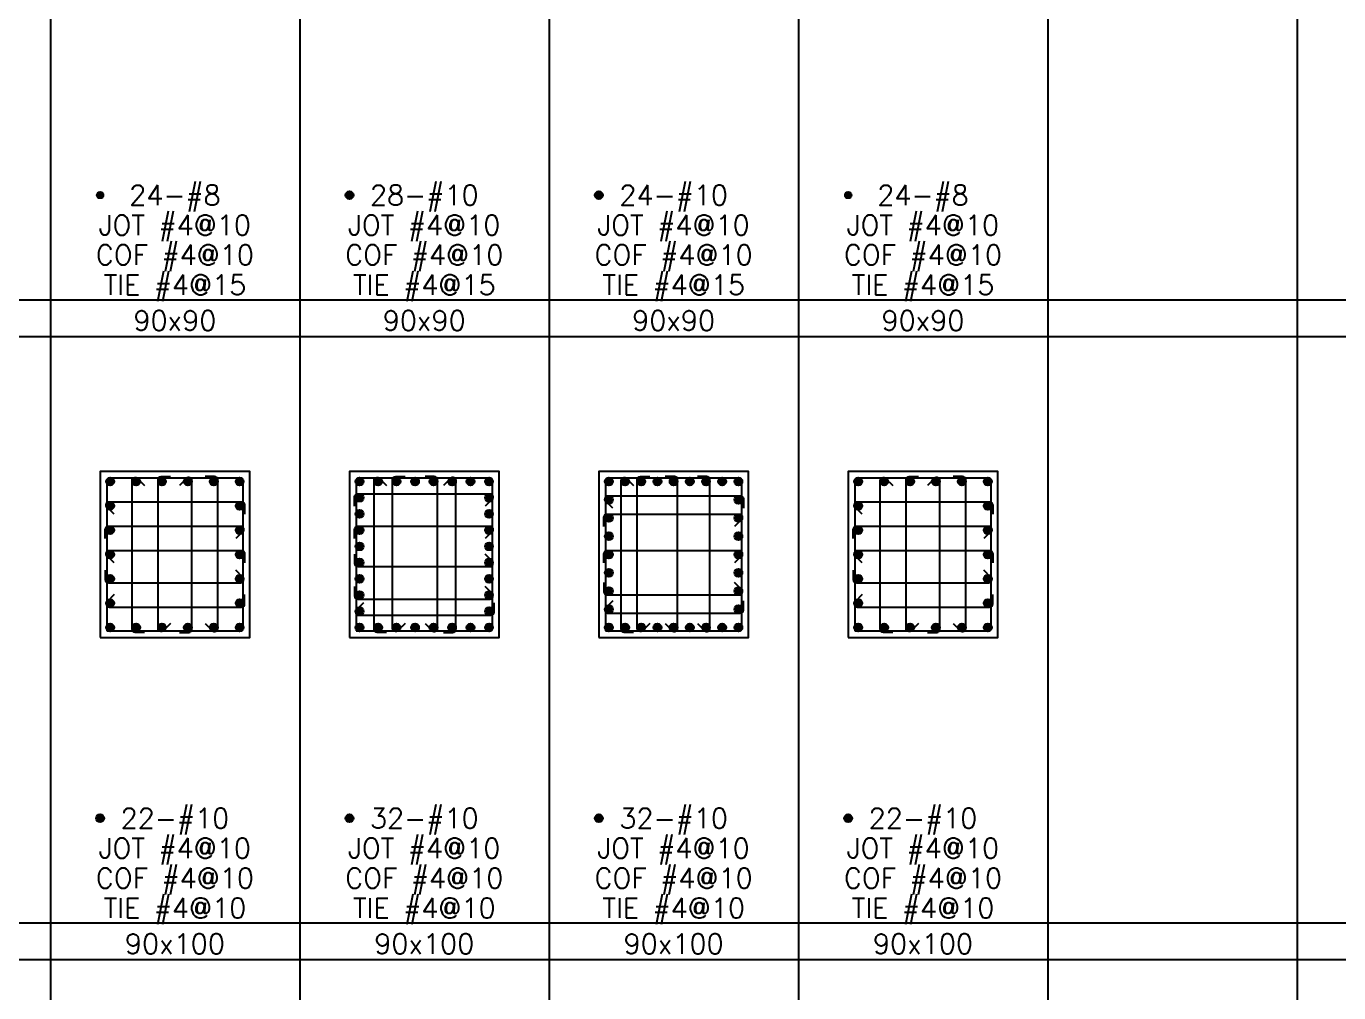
# Model space of a CAD drawing. Header units: millimetres. Extents: x 0 to 31920, y -6088 to 2522.
# Drawn here: x 1620 to 2410, y 833 to 1415 of the extents above; entities that cross this region are included whole.
import ezdxf
from ezdxf.enums import TextEntityAlignment as Align

# ---------------------------------------------------------------- set-up
doc = ezdxf.new("R2010")
doc.units = ezdxf.units.MM
doc.header["$MEASUREMENT"] = 0
for name, color, linetype in [('S-RC', 130, 'Continuous'), ('S-REINF', 6, 'Continuous'), ('S-REINFD', 201, 'Continuous'), ('S-STUD', 1, 'Continuous'), ('S-TEXT', 2, 'Continuous')]:
    doc.layers.add(name, color=color, linetype=linetype)
doc.styles.add('CS4', font='romans.shx', dxfattribs={"width": 0.8, "bigfont": 'lsp.shx'})

msp = doc.modelspace()

# ---------------------------------------------------------------- hatches: boundary and pattern name
at = {"layer": 'S-REINFD'}
h = msp.add_hatch(color=256, dxfattribs=at)
edge = h.paths.add_edge_path()
edge.add_arc((1664.89, 1313), 1.91, 0, 360)
h = msp.add_hatch(color=256, dxfattribs=at)
edge = h.paths.add_edge_path()
edge.add_arc((1814.89, 1313), 2.38, 0, 360)
h = msp.add_hatch(color=256, dxfattribs=at)
edge = h.paths.add_edge_path()
edge.add_arc((1964.89, 1313), 2.38, 0, 360)
h = msp.add_hatch(color=256, dxfattribs=at)
edge = h.paths.add_edge_path()
edge.add_arc((2114.89, 1313), 1.91, 0, 360)
h = msp.add_hatch(color=256, dxfattribs=at)
edge = h.paths.add_edge_path()
edge.add_arc((1670.96, 1140.69), 2.38, 0, 360)
h = msp.add_hatch(color=256, dxfattribs=at)
edge = h.paths.add_edge_path()
edge.add_arc((1686.53, 1140.69), 2.38, 0, 360)
h = msp.add_hatch(color=256, dxfattribs=at)
edge = h.paths.add_edge_path()
edge.add_arc((1702.1, 1140.69), 2.38, 0, 360)
h = msp.add_hatch(color=256, dxfattribs=at)
edge = h.paths.add_edge_path()
edge.add_arc((1717.68, 1140.69), 2.38, 0, 360)
h = msp.add_hatch(color=256, dxfattribs=at)
edge = h.paths.add_edge_path()
edge.add_arc((1733.25, 1140.69), 2.38, 0, 360)
h = msp.add_hatch(color=256, dxfattribs=at)
edge = h.paths.add_edge_path()
edge.add_arc((1748.83, 1140.69), 2.38, 0, 360)
h = msp.add_hatch(color=256, dxfattribs=at)
edge = h.paths.add_edge_path()
edge.add_arc((1820.96, 1140.69), 2.38, 0, 360)
h = msp.add_hatch(color=256, dxfattribs=at)
edge = h.paths.add_edge_path()
edge.add_arc((1832.08, 1140.69), 2.38, 0, 360)
h = msp.add_hatch(color=256, dxfattribs=at)
edge = h.paths.add_edge_path()
edge.add_arc((1843.2, 1140.69), 2.38, 0, 360)
h = msp.add_hatch(color=256, dxfattribs=at)
edge = h.paths.add_edge_path()
edge.add_arc((1854.33, 1140.69), 2.38, 0, 360)
h = msp.add_hatch(color=256, dxfattribs=at)
edge = h.paths.add_edge_path()
edge.add_arc((1865.45, 1140.69), 2.38, 0, 360)
h = msp.add_hatch(color=256, dxfattribs=at)
edge = h.paths.add_edge_path()
edge.add_arc((1876.58, 1140.69), 2.38, 0, 360)
h = msp.add_hatch(color=256, dxfattribs=at)
edge = h.paths.add_edge_path()
edge.add_arc((1887.7, 1140.69), 2.38, 0, 360)
h = msp.add_hatch(color=256, dxfattribs=at)
edge = h.paths.add_edge_path()
edge.add_arc((1898.83, 1140.69), 2.38, 0, 360)
h = msp.add_hatch(color=256, dxfattribs=at)
edge = h.paths.add_edge_path()
edge.add_arc((1970.96, 1140.69), 2.38, 0, 360)
h = msp.add_hatch(color=256, dxfattribs=at)
edge = h.paths.add_edge_path()
edge.add_arc((1980.69, 1140.69), 2.38, 0, 360)
h = msp.add_hatch(color=256, dxfattribs=at)
edge = h.paths.add_edge_path()
edge.add_arc((1990.42, 1140.69), 2.38, 0, 360)
h = msp.add_hatch(color=256, dxfattribs=at)
edge = h.paths.add_edge_path()
edge.add_arc((2000.16, 1140.69), 2.38, 0, 360)
h = msp.add_hatch(color=256, dxfattribs=at)
edge = h.paths.add_edge_path()
edge.add_arc((2009.89, 1140.69), 2.38, 0, 360)
h = msp.add_hatch(color=256, dxfattribs=at)
edge = h.paths.add_edge_path()
edge.add_arc((2019.63, 1140.69), 2.38, 0, 360)
h = msp.add_hatch(color=256, dxfattribs=at)
edge = h.paths.add_edge_path()
edge.add_arc((2029.36, 1140.69), 2.38, 0, 360)
h = msp.add_hatch(color=256, dxfattribs=at)
edge = h.paths.add_edge_path()
edge.add_arc((2039.09, 1140.69), 2.38, 0, 360)
h = msp.add_hatch(color=256, dxfattribs=at)
edge = h.paths.add_edge_path()
edge.add_arc((2048.83, 1140.69), 2.38, 0, 360)
h = msp.add_hatch(color=256, dxfattribs=at)
edge = h.paths.add_edge_path()
edge.add_arc((2120.96, 1140.69), 2.38, 0, 360)
h = msp.add_hatch(color=256, dxfattribs=at)
edge = h.paths.add_edge_path()
edge.add_arc((2136.53, 1140.69), 2.38, 0, 360)
h = msp.add_hatch(color=256, dxfattribs=at)
edge = h.paths.add_edge_path()
edge.add_arc((2152.1, 1140.69), 2.38, 0, 360)
h = msp.add_hatch(color=256, dxfattribs=at)
edge = h.paths.add_edge_path()
edge.add_arc((2167.68, 1140.69), 2.38, 0, 360)
h = msp.add_hatch(color=256, dxfattribs=at)
edge = h.paths.add_edge_path()
edge.add_arc((2183.25, 1140.69), 2.38, 0, 360)
h = msp.add_hatch(color=256, dxfattribs=at)
edge = h.paths.add_edge_path()
edge.add_arc((2198.83, 1140.69), 2.38, 0, 360)
h = msp.add_hatch(color=256, dxfattribs=at)
edge = h.paths.add_edge_path()
edge.add_arc((1820.96, 1130.92), 2.38, 0, 360)
h = msp.add_hatch(color=256, dxfattribs=at)
edge = h.paths.add_edge_path()
edge.add_arc((1898.83, 1130.92), 2.38, 0, 360)
h = msp.add_hatch(color=256, dxfattribs=at)
edge = h.paths.add_edge_path()
edge.add_arc((1970.96, 1129.7), 2.38, 0, 360)
h = msp.add_hatch(color=256, dxfattribs=at)
edge = h.paths.add_edge_path()
edge.add_arc((2048.83, 1129.7), 2.38, 0, 360)
h = msp.add_hatch(color=256, dxfattribs=at)
edge = h.paths.add_edge_path()
edge.add_arc((1670.96, 1126.04), 2.38, 0, 360)
h = msp.add_hatch(color=256, dxfattribs=at)
edge = h.paths.add_edge_path()
edge.add_arc((1748.83, 1126.04), 2.38, 0, 360)
h = msp.add_hatch(color=256, dxfattribs=at)
edge = h.paths.add_edge_path()
edge.add_arc((1820.96, 1121.16), 2.38, 0, 360)
h = msp.add_hatch(color=256, dxfattribs=at)
edge = h.paths.add_edge_path()
edge.add_arc((1898.83, 1121.16), 2.38, 0, 360)
h = msp.add_hatch(color=256, dxfattribs=at)
edge = h.paths.add_edge_path()
edge.add_arc((2120.96, 1126.04), 2.38, 0, 360)
h = msp.add_hatch(color=256, dxfattribs=at)
edge = h.paths.add_edge_path()
edge.add_arc((2198.83, 1126.04), 2.38, 0, 360)
h = msp.add_hatch(color=256, dxfattribs=at)
edge = h.paths.add_edge_path()
edge.add_arc((1670.96, 1111.4), 2.38, 0, 360)
h = msp.add_hatch(color=256, dxfattribs=at)
edge = h.paths.add_edge_path()
edge.add_arc((1748.83, 1111.4), 2.38, 0, 360)
h = msp.add_hatch(color=256, dxfattribs=at)
edge = h.paths.add_edge_path()
edge.add_arc((1820.96, 1111.4), 2.38, 0, 360)
h = msp.add_hatch(color=256, dxfattribs=at)
edge = h.paths.add_edge_path()
edge.add_arc((1898.83, 1111.4), 2.38, 0, 360)
h = msp.add_hatch(color=256, dxfattribs=at)
edge = h.paths.add_edge_path()
edge.add_arc((1970.96, 1118.72), 2.38, 0, 360)
h = msp.add_hatch(color=256, dxfattribs=at)
edge = h.paths.add_edge_path()
edge.add_arc((2048.83, 1118.72), 2.38, 0, 360)
h = msp.add_hatch(color=256, dxfattribs=at)
edge = h.paths.add_edge_path()
edge.add_arc((2120.96, 1111.4), 2.38, 0, 360)
h = msp.add_hatch(color=256, dxfattribs=at)
edge = h.paths.add_edge_path()
edge.add_arc((2198.83, 1111.4), 2.38, 0, 360)
h = msp.add_hatch(color=256, dxfattribs=at)
edge = h.paths.add_edge_path()
edge.add_arc((1970.96, 1107.73), 2.38, 0, 360)
h = msp.add_hatch(color=256, dxfattribs=at)
edge = h.paths.add_edge_path()
edge.add_arc((2048.83, 1107.73), 2.38, 0, 360)
h = msp.add_hatch(color=256, dxfattribs=at)
edge = h.paths.add_edge_path()
edge.add_arc((1670.96, 1096.75), 2.38, 0, 360)
h = msp.add_hatch(color=256, dxfattribs=at)
edge = h.paths.add_edge_path()
edge.add_arc((1748.83, 1096.75), 2.38, 0, 360)
h = msp.add_hatch(color=256, dxfattribs=at)
edge = h.paths.add_edge_path()
edge.add_arc((1820.96, 1101.63), 2.38, 0, 360)
h = msp.add_hatch(color=256, dxfattribs=at)
edge = h.paths.add_edge_path()
edge.add_arc((1898.83, 1101.63), 2.38, 0, 360)
h = msp.add_hatch(color=256, dxfattribs=at)
edge = h.paths.add_edge_path()
edge.add_arc((1970.96, 1096.75), 2.38, 0, 360)
h = msp.add_hatch(color=256, dxfattribs=at)
edge = h.paths.add_edge_path()
edge.add_arc((2048.83, 1096.75), 2.38, 0, 360)
h = msp.add_hatch(color=256, dxfattribs=at)
edge = h.paths.add_edge_path()
edge.add_arc((2120.96, 1096.75), 2.38, 0, 360)
h = msp.add_hatch(color=256, dxfattribs=at)
edge = h.paths.add_edge_path()
edge.add_arc((2198.83, 1096.75), 2.38, 0, 360)
h = msp.add_hatch(color=256, dxfattribs=at)
edge = h.paths.add_edge_path()
edge.add_arc((1820.96, 1091.87), 2.38, 0, 360)
h = msp.add_hatch(color=256, dxfattribs=at)
edge = h.paths.add_edge_path()
edge.add_arc((1898.83, 1091.87), 2.38, 0, 360)
h = msp.add_hatch(color=256, dxfattribs=at)
edge = h.paths.add_edge_path()
edge.add_arc((1670.96, 1082.1), 2.38, 0, 360)
h = msp.add_hatch(color=256, dxfattribs=at)
edge = h.paths.add_edge_path()
edge.add_arc((1748.83, 1082.1), 2.38, 0, 360)
h = msp.add_hatch(color=256, dxfattribs=at)
edge = h.paths.add_edge_path()
edge.add_arc((1820.96, 1082.1), 2.38, 0, 360)
h = msp.add_hatch(color=256, dxfattribs=at)
edge = h.paths.add_edge_path()
edge.add_arc((1898.83, 1082.1), 2.38, 0, 360)
h = msp.add_hatch(color=256, dxfattribs=at)
edge = h.paths.add_edge_path()
edge.add_arc((1970.96, 1085.77), 2.38, 0, 360)
h = msp.add_hatch(color=256, dxfattribs=at)
edge = h.paths.add_edge_path()
edge.add_arc((2048.83, 1085.77), 2.38, 0, 360)
h = msp.add_hatch(color=256, dxfattribs=at)
edge = h.paths.add_edge_path()
edge.add_arc((2120.96, 1082.1), 2.38, 0, 360)
h = msp.add_hatch(color=256, dxfattribs=at)
edge = h.paths.add_edge_path()
edge.add_arc((2198.83, 1082.1), 2.38, 0, 360)
h = msp.add_hatch(color=256, dxfattribs=at)
edge = h.paths.add_edge_path()
edge.add_arc((1820.96, 1072.34), 2.38, 0, 360)
h = msp.add_hatch(color=256, dxfattribs=at)
edge = h.paths.add_edge_path()
edge.add_arc((1898.83, 1072.34), 2.38, 0, 360)
h = msp.add_hatch(color=256, dxfattribs=at)
edge = h.paths.add_edge_path()
edge.add_arc((1970.96, 1074.78), 2.38, 0, 360)
h = msp.add_hatch(color=256, dxfattribs=at)
edge = h.paths.add_edge_path()
edge.add_arc((2048.83, 1074.78), 2.38, 0, 360)
h = msp.add_hatch(color=256, dxfattribs=at)
edge = h.paths.add_edge_path()
edge.add_arc((1670.96, 1067.46), 2.38, 0, 360)
h = msp.add_hatch(color=256, dxfattribs=at)
edge = h.paths.add_edge_path()
edge.add_arc((1748.83, 1067.46), 2.38, 0, 360)
h = msp.add_hatch(color=256, dxfattribs=at)
edge = h.paths.add_edge_path()
edge.add_arc((1970.96, 1063.8), 2.38, 0, 360)
h = msp.add_hatch(color=256, dxfattribs=at)
edge = h.paths.add_edge_path()
edge.add_arc((2048.83, 1063.8), 2.38, 0, 360)
h = msp.add_hatch(color=256, dxfattribs=at)
edge = h.paths.add_edge_path()
edge.add_arc((2120.96, 1067.46), 2.38, 0, 360)
h = msp.add_hatch(color=256, dxfattribs=at)
edge = h.paths.add_edge_path()
edge.add_arc((2198.83, 1067.46), 2.38, 0, 360)
h = msp.add_hatch(color=256, dxfattribs=at)
edge = h.paths.add_edge_path()
edge.add_arc((1820.96, 1062.58), 2.38, 0, 360)
h = msp.add_hatch(color=256, dxfattribs=at)
edge = h.paths.add_edge_path()
edge.add_arc((1898.83, 1062.58), 2.38, 0, 360)
h = msp.add_hatch(color=256, dxfattribs=at)
edge = h.paths.add_edge_path()
edge.add_arc((1670.96, 1052.81), 2.38, 0, 360)
h = msp.add_hatch(color=256, dxfattribs=at)
edge = h.paths.add_edge_path()
edge.add_arc((1686.53, 1052.81), 2.38, 0, 360)
h = msp.add_hatch(color=256, dxfattribs=at)
edge = h.paths.add_edge_path()
edge.add_arc((1702.1, 1052.81), 2.38, 0, 360)
h = msp.add_hatch(color=256, dxfattribs=at)
edge = h.paths.add_edge_path()
edge.add_arc((1717.68, 1052.81), 2.38, 0, 360)
h = msp.add_hatch(color=256, dxfattribs=at)
edge = h.paths.add_edge_path()
edge.add_arc((1733.25, 1052.81), 2.38, 0, 360)
h = msp.add_hatch(color=256, dxfattribs=at)
edge = h.paths.add_edge_path()
edge.add_arc((1748.83, 1052.81), 2.38, 0, 360)
h = msp.add_hatch(color=256, dxfattribs=at)
edge = h.paths.add_edge_path()
edge.add_arc((1820.96, 1052.81), 2.38, 0, 360)
h = msp.add_hatch(color=256, dxfattribs=at)
edge = h.paths.add_edge_path()
edge.add_arc((1832.08, 1052.81), 2.38, 0, 360)
h = msp.add_hatch(color=256, dxfattribs=at)
edge = h.paths.add_edge_path()
edge.add_arc((1843.2, 1052.81), 2.38, 0, 360)
h = msp.add_hatch(color=256, dxfattribs=at)
edge = h.paths.add_edge_path()
edge.add_arc((1854.33, 1052.81), 2.38, 0, 360)
h = msp.add_hatch(color=256, dxfattribs=at)
edge = h.paths.add_edge_path()
edge.add_arc((1865.45, 1052.81), 2.38, 0, 360)
h = msp.add_hatch(color=256, dxfattribs=at)
edge = h.paths.add_edge_path()
edge.add_arc((1876.58, 1052.81), 2.38, 0, 360)
h = msp.add_hatch(color=256, dxfattribs=at)
edge = h.paths.add_edge_path()
edge.add_arc((1887.7, 1052.81), 2.38, 0, 360)
h = msp.add_hatch(color=256, dxfattribs=at)
edge = h.paths.add_edge_path()
edge.add_arc((1898.83, 1052.81), 2.38, 0, 360)
h = msp.add_hatch(color=256, dxfattribs=at)
edge = h.paths.add_edge_path()
edge.add_arc((1970.96, 1052.81), 2.38, 0, 360)
h = msp.add_hatch(color=256, dxfattribs=at)
edge = h.paths.add_edge_path()
edge.add_arc((1980.69, 1052.81), 2.38, 0, 360)
h = msp.add_hatch(color=256, dxfattribs=at)
edge = h.paths.add_edge_path()
edge.add_arc((1990.42, 1052.81), 2.38, 0, 360)
h = msp.add_hatch(color=256, dxfattribs=at)
edge = h.paths.add_edge_path()
edge.add_arc((2000.16, 1052.81), 2.38, 0, 360)
h = msp.add_hatch(color=256, dxfattribs=at)
edge = h.paths.add_edge_path()
edge.add_arc((2009.89, 1052.81), 2.38, 0, 360)
h = msp.add_hatch(color=256, dxfattribs=at)
edge = h.paths.add_edge_path()
edge.add_arc((2019.63, 1052.81), 2.38, 0, 360)
h = msp.add_hatch(color=256, dxfattribs=at)
edge = h.paths.add_edge_path()
edge.add_arc((2029.36, 1052.81), 2.38, 0, 360)
h = msp.add_hatch(color=256, dxfattribs=at)
edge = h.paths.add_edge_path()
edge.add_arc((2039.09, 1052.81), 2.38, 0, 360)
h = msp.add_hatch(color=256, dxfattribs=at)
edge = h.paths.add_edge_path()
edge.add_arc((2048.83, 1052.81), 2.38, 0, 360)
h = msp.add_hatch(color=256, dxfattribs=at)
edge = h.paths.add_edge_path()
edge.add_arc((2120.96, 1052.81), 2.38, 0, 360)
h = msp.add_hatch(color=256, dxfattribs=at)
edge = h.paths.add_edge_path()
edge.add_arc((2136.53, 1052.81), 2.38, 0, 360)
h = msp.add_hatch(color=256, dxfattribs=at)
edge = h.paths.add_edge_path()
edge.add_arc((2152.1, 1052.81), 2.38, 0, 360)
h = msp.add_hatch(color=256, dxfattribs=at)
edge = h.paths.add_edge_path()
edge.add_arc((2167.68, 1052.81), 2.38, 0, 360)
h = msp.add_hatch(color=256, dxfattribs=at)
edge = h.paths.add_edge_path()
edge.add_arc((2183.25, 1052.81), 2.38, 0, 360)
h = msp.add_hatch(color=256, dxfattribs=at)
edge = h.paths.add_edge_path()
edge.add_arc((2198.83, 1052.81), 2.38, 0, 360)
h = msp.add_hatch(color=256, dxfattribs=at)
edge = h.paths.add_edge_path()
edge.add_arc((1664.89, 938), 2.38, 0, 360)
h = msp.add_hatch(color=256, dxfattribs=at)
edge = h.paths.add_edge_path()
edge.add_arc((1814.89, 938), 2.38, 0, 360)
h = msp.add_hatch(color=256, dxfattribs=at)
edge = h.paths.add_edge_path()
edge.add_arc((1964.89, 938), 2.38, 0, 360)
h = msp.add_hatch(color=256, dxfattribs=at)
edge = h.paths.add_edge_path()
edge.add_arc((2114.89, 938), 2.38, 0, 360)

# ---------------------------------------------------------------- linework, layer by layer
at = {"layer": 'S-RC'}
for points in [[(1664.89, 1046.75), (1754.89, 1046.75), (1754.89, 1146.75), (1664.89, 1146.75), (1664.89, 1046.75)], [(1814.89, 1046.75), (1904.89, 1046.75), (1904.89, 1146.75), (1814.89, 1146.75), (1814.89, 1046.75)], [(1964.89, 1046.75), (2054.89, 1046.75), (2054.89, 1146.75), (1964.89, 1146.75), (1964.89, 1046.75)], [(2114.89, 1046.75), (2204.89, 1046.75), (2204.89, 1146.75), (2114.89, 1146.75), (2114.89, 1046.75)]]:
    msp.add_lwpolyline(points, dxfattribs=at)
at = {"layer": 'S-REINF', "color": 2}
for points in [[(1668.89, 1050.75), (1748.99, 1050.75, 0.414214), (1750.89, 1052.65), (1750.89, 1140.85, 0.414214), (1748.99, 1142.75), (1670.79, 1142.75, 0.414214), (1668.89, 1140.85), (1668.89, 1050.75)], [(1691.65, 1049.81), (1686.05, 1049.81, -0.414214), (1684.15, 1051.71), (1684.15, 1141.15, -0.665297), (1687.38, 1142.5), (1691.65, 1138.31)], [(1707.22, 1055.19), (1702.96, 1051, -0.665297), (1699.72, 1052.35), (1699.72, 1141.79, -0.414214), (1701.62, 1143.69), (1707.22, 1143.69)], [(1712.56, 1049.81), (1718.16, 1049.81, 0.414214), (1720.06, 1051.71), (1720.06, 1141.15, 0.665297), (1716.83, 1142.5), (1712.56, 1138.31)], [(1728.13, 1055.19), (1732.4, 1051, 0.665297), (1735.63, 1052.35), (1735.63, 1141.79, 0.414214), (1733.73, 1143.69), (1728.13, 1143.69)], [(1818.89, 1050.75), (1898.99, 1050.75, 0.414214), (1900.89, 1052.65), (1900.89, 1140.85, 0.414214), (1898.99, 1142.75), (1820.79, 1142.75, 0.414214), (1818.89, 1140.85), (1818.89, 1050.75)], [(1837.2, 1049.81), (1831.6, 1049.81, -0.414214), (1829.7, 1051.71), (1829.7, 1141.15, -0.665297), (1832.93, 1142.5), (1837.2, 1138.31)], [(1848.32, 1055.19), (1844.06, 1051, -0.665297), (1840.82, 1052.35), (1840.82, 1141.79, -0.414214), (1842.72, 1143.69), (1848.32, 1143.69)], [(1860.33, 1055.19), (1864.6, 1051, 0.665297), (1867.83, 1052.35), (1867.83, 1141.79, 0.414214), (1865.93, 1143.69), (1860.33, 1143.69)], [(1871.46, 1049.81), (1877.06, 1049.81, 0.414214), (1878.96, 1051.71), (1878.96, 1141.15, 0.665297), (1875.73, 1142.5), (1871.46, 1138.31)], [(1968.89, 1050.75), (2048.99, 1050.75, 0.414214), (2050.89, 1052.65), (2050.89, 1140.85, 0.414214), (2048.99, 1142.75), (1970.79, 1142.75, 0.414214), (1968.89, 1140.85), (1968.89, 1050.75)], [(1985.81, 1049.81), (1980.21, 1049.81, -0.414214), (1978.31, 1051.71), (1978.31, 1141.15, -0.665297), (1981.54, 1142.5), (1985.81, 1138.31)], [(1995.54, 1055.19), (1991.27, 1051, -0.665297), (1988.04, 1052.35), (1988.04, 1141.79, -0.414214), (1989.94, 1143.69), (1995.54, 1143.69)], [(2004.77, 1055.19), (2009.04, 1051, 0.665297), (2012.27, 1052.35), (2012.27, 1141.79, 0.414214), (2010.37, 1143.69), (2004.77, 1143.69)], [(2024.24, 1055.19), (2028.51, 1051, 0.665297), (2031.74, 1052.35), (2031.74, 1141.79, 0.414214), (2029.84, 1143.69), (2024.24, 1143.69)], [(2118.89, 1050.75), (2198.99, 1050.75, 0.414214), (2200.89, 1052.65), (2200.89, 1140.85, 0.414214), (2198.99, 1142.75), (2120.79, 1142.75, 0.414214), (2118.89, 1140.85), (2118.89, 1050.75)], [(2141.65, 1049.81), (2136.05, 1049.81, -0.414214), (2134.15, 1051.71), (2134.15, 1141.15, -0.665297), (2137.38, 1142.5), (2141.65, 1138.31)], [(2157.22, 1055.19), (2152.96, 1051, -0.665297), (2149.72, 1052.35), (2149.72, 1141.79, -0.414214), (2151.62, 1143.69), (2157.22, 1143.69)], [(2162.56, 1049.81), (2168.16, 1049.81, 0.414214), (2170.06, 1051.71), (2170.06, 1141.15, 0.665297), (2166.83, 1142.5), (2162.56, 1138.31)], [(2178.13, 1055.19), (2182.4, 1051, 0.665297), (2185.63, 1052.35), (2185.63, 1141.79, 0.414214), (2183.73, 1143.69), (2178.13, 1143.69)], [(1817.96, 1125.8), (1817.96, 1131.4, -0.414214), (1819.86, 1133.3), (1899.29, 1133.3, -0.665297), (1900.65, 1130.07), (1896.45, 1125.8)], [(1973.34, 1124.58), (1969.14, 1128.85, -0.665297), (1970.49, 1132.08), (2049.93, 1132.08, -0.414214), (2051.83, 1130.18), (2051.83, 1124.58)], [(1673.34, 1120.92), (1669.14, 1125.19, -0.665297), (1670.49, 1128.42), (1749.93, 1128.42, -0.414214), (1751.83, 1126.52), (1751.83, 1120.92)], [(2123.34, 1120.92), (2119.14, 1125.19, -0.665297), (2120.49, 1128.42), (2199.93, 1128.42, -0.414214), (2201.83, 1126.52), (2201.83, 1120.92)], [(1667.96, 1106.28), (1667.96, 1111.88, -0.414214), (1669.86, 1113.78), (1749.29, 1113.78, -0.665297), (1750.65, 1110.54), (1746.45, 1106.28)], [(1817.96, 1106.28), (1817.96, 1111.88, -0.414214), (1819.86, 1113.78), (1899.29, 1113.78, -0.665297), (1900.65, 1110.54), (1896.45, 1106.28)], [(1967.96, 1113.6), (1967.96, 1119.2, -0.414214), (1969.86, 1121.1), (2049.29, 1121.1, -0.665297), (2050.65, 1117.87), (2046.45, 1113.6)], [(2117.96, 1106.28), (2117.96, 1111.88, -0.414214), (2119.86, 1113.78), (2199.29, 1113.78, -0.665297), (2200.65, 1110.54), (2196.45, 1106.28)], [(1673.34, 1091.63), (1669.14, 1095.9, -0.665297), (1670.49, 1099.13), (1749.93, 1099.13, -0.414214), (1751.83, 1097.23), (1751.83, 1091.63)], [(1967.96, 1091.63), (1967.96, 1097.23, -0.414214), (1969.86, 1099.13), (2049.29, 1099.13, -0.665297), (2050.65, 1095.9), (2046.45, 1091.63)], [(2123.34, 1091.63), (2119.14, 1095.9, -0.665297), (2120.49, 1099.13), (2199.93, 1099.13, -0.414214), (2201.83, 1097.23), (2201.83, 1091.63)], [(1817.96, 1096.99), (1817.96, 1091.39, 0.414214), (1819.86, 1089.49), (1899.29, 1089.49, 0.665297), (1900.65, 1092.72), (1896.45, 1096.99)], [(1667.96, 1087.22), (1667.96, 1081.62, 0.414214), (1669.86, 1079.72), (1749.29, 1079.72, 0.665297), (1750.65, 1082.96), (1746.45, 1087.22)], [(2117.96, 1087.22), (2117.96, 1081.62, 0.414214), (2119.86, 1079.72), (2199.29, 1079.72, 0.665297), (2200.65, 1082.96), (2196.45, 1087.22)], [(1817.96, 1077.46), (1817.96, 1071.86, 0.414214), (1819.86, 1069.96), (1899.29, 1069.96, 0.665297), (1900.65, 1073.19), (1896.45, 1077.46)], [(1967.96, 1079.9), (1967.96, 1074.3, 0.414214), (1969.86, 1072.4), (2049.29, 1072.4, 0.665297), (2050.65, 1075.63), (2046.45, 1079.9)], [(1673.34, 1072.58), (1669.14, 1068.31, 0.665297), (1670.49, 1065.08), (1749.93, 1065.08, 0.414214), (1751.83, 1066.98), (1751.83, 1072.58)], [(1823.34, 1067.7), (1819.14, 1063.43, 0.665297), (1820.49, 1060.2), (1899.93, 1060.2, 0.414214), (1901.83, 1062.1), (1901.83, 1067.7)], [(1973.34, 1068.92), (1969.14, 1064.65, 0.665297), (1970.49, 1061.42), (2049.93, 1061.42, 0.414214), (2051.83, 1063.32), (2051.83, 1068.92)], [(2123.34, 1072.58), (2119.14, 1068.31, 0.665297), (2120.49, 1065.08), (2199.93, 1065.08, 0.414214), (2201.83, 1066.98), (2201.83, 1072.58)]]:
    msp.add_lwpolyline(points, format="xyb", dxfattribs=at)
at = {"layer": 'S-REINFD'}
for centre, radius in [((1664.89, 1313), 1.91), ((1814.89, 1313), 2.38), ((1964.89, 1313), 2.38), ((2114.89, 1313), 1.91), ((1670.96, 1140.69), 2.38), ((1686.53, 1140.69), 2.38), ((1702.1, 1140.69), 2.38), ((1717.68, 1140.69), 2.38), ((1733.25, 1140.69), 2.38), ((1748.83, 1140.69), 2.38), ((1820.96, 1140.69), 2.38), ((1832.08, 1140.69), 2.38), ((1843.2, 1140.69), 2.38), ((1854.33, 1140.69), 2.38), ((1865.45, 1140.69), 2.38), ((1876.58, 1140.69), 2.38), ((1887.7, 1140.69), 2.38), ((1898.83, 1140.69), 2.38), ((1970.96, 1140.69), 2.38), ((1980.69, 1140.69), 2.38), ((1990.42, 1140.69), 2.38), ((2000.16, 1140.69), 2.38), ((2009.89, 1140.69), 2.38), ((2019.63, 1140.69), 2.38), ((2029.36, 1140.69), 2.38), ((2039.09, 1140.69), 2.38), ((2048.83, 1140.69), 2.38), ((2120.96, 1140.69), 2.38), ((2136.53, 1140.69), 2.38), ((2152.1, 1140.69), 2.38), ((2167.68, 1140.69), 2.38), ((2183.25, 1140.69), 2.38), ((2198.83, 1140.69), 2.38), ((1820.96, 1130.92), 2.38), ((1898.83, 1130.92), 2.38), ((1970.96, 1129.7), 2.38), ((2048.83, 1129.7), 2.38), ((1670.96, 1126.04), 2.38), ((1748.83, 1126.04), 2.38), ((1820.96, 1121.16), 2.38), ((1898.83, 1121.16), 2.38), ((2120.96, 1126.04), 2.38), ((2198.83, 1126.04), 2.38), ((1670.96, 1111.4), 2.38), ((1748.83, 1111.4), 2.38), ((1820.96, 1111.4), 2.38), ((1898.83, 1111.4), 2.38), ((1970.96, 1118.72), 2.38), ((2048.83, 1118.72), 2.38), ((2120.96, 1111.4), 2.38), ((2198.83, 1111.4), 2.38), ((1970.96, 1107.73), 2.38), ((2048.83, 1107.73), 2.38), ((1670.96, 1096.75), 2.38), ((1748.83, 1096.75), 2.38), ((1820.96, 1101.63), 2.38), ((1898.83, 1101.63), 2.38), ((1970.96, 1096.75), 2.38), ((2048.83, 1096.75), 2.38), ((2120.96, 1096.75), 2.38), ((2198.83, 1096.75), 2.38), ((1820.96, 1091.87), 2.38), ((1898.83, 1091.87), 2.38), ((1670.96, 1082.1), 2.38), ((1748.83, 1082.1), 2.38), ((1820.96, 1082.1), 2.38), ((1898.83, 1082.1), 2.38), ((1970.96, 1085.77), 2.38), ((2048.83, 1085.77), 2.38), ((2120.96, 1082.1), 2.38), ((2198.83, 1082.1), 2.38), ((1820.96, 1072.34), 2.38), ((1898.83, 1072.34), 2.38), ((1970.96, 1074.78), 2.38), ((2048.83, 1074.78), 2.38), ((1670.96, 1067.46), 2.38), ((1748.83, 1067.46), 2.38), ((1970.96, 1063.8), 2.38), ((2048.83, 1063.8), 2.38), ((2120.96, 1067.46), 2.38), ((2198.83, 1067.46), 2.38), ((1820.96, 1062.58), 2.38), ((1898.83, 1062.58), 2.38), ((1670.96, 1052.81), 2.38), ((1686.53, 1052.81), 2.38), ((1702.1, 1052.81), 2.38), ((1717.68, 1052.81), 2.38), ((1733.25, 1052.81), 2.38), ((1748.83, 1052.81), 2.38), ((1820.96, 1052.81), 2.38), ((1832.08, 1052.81), 2.38), ((1843.2, 1052.81), 2.38), ((1854.33, 1052.81), 2.38), ((1865.45, 1052.81), 2.38), ((1876.58, 1052.81), 2.38), ((1887.7, 1052.81), 2.38), ((1898.83, 1052.81), 2.38), ((1970.96, 1052.81), 2.38), ((1980.69, 1052.81), 2.38), ((1990.42, 1052.81), 2.38), ((2000.16, 1052.81), 2.38), ((2009.89, 1052.81), 2.38), ((2019.63, 1052.81), 2.38), ((2029.36, 1052.81), 2.38), ((2039.09, 1052.81), 2.38), ((2048.83, 1052.81), 2.38), ((2120.96, 1052.81), 2.38), ((2136.53, 1052.81), 2.38), ((2152.1, 1052.81), 2.38), ((2167.68, 1052.81), 2.38), ((2183.25, 1052.81), 2.38), ((2198.83, 1052.81), 2.38), ((1664.89, 938), 2.38), ((1814.89, 938), 2.38), ((1964.89, 938), 2.38), ((2114.89, 938), 2.38)]:
    msp.add_circle(centre, radius, dxfattribs=at)
at = {"layer": 'S-STUD'}
for p, q in [((1635, 2014), (1635, 53)), ((1785, 2014), (1785, 53)), ((1935, 2014), (1935, 53)), ((2085, 2014), (2085, 53)), ((2235, 2014), (2235, 53)), ((2385, 2014), (2385, 53)), ((15, 1250), (3020, 1250)), ((15, 1228), (3020, 1228)), ((15, 875), (3020, 875)), ((15, 853), (3020, 853))]:
    msp.add_line(p, q, dxfattribs=at)

# ---------------------------------------------------------------- texts
at = {"layer": 'S-TEXT', "style": 'CS4'}
for s, p in [('24-#8', (1709.89, 1307)), ('28-#10', (1859.89, 1307)), ('24-#10', (2009.89, 1307)), ('24-#8', (2159.89, 1307)), ('JOT #4@10', (1709.89, 1289)), ('JOT #4@10', (1859.89, 1289)), ('JOT #4@10', (2009.89, 1289)), ('JOT #4@10', (2159.89, 1289)), ('COF #4@10', (1709.89, 1271)), ('COF #4@10', (1859.89, 1271)), ('COF #4@10', (2009.89, 1271)), ('COF #4@10', (2159.89, 1271)), ('TIE #4@15', (1709.89, 1253)), ('TIE #4@15', (1859.89, 1253)), ('TIE #4@15', (2009.89, 1253)), ('TIE #4@15', (2159.89, 1253)), ('90x90', (1709.89, 1231.5)), ('90x90', (1859.89, 1231.5)), ('90x90', (2009.89, 1231.5)), ('90x90', (2159.89, 1231.5)), ('22-#10', (1709.89, 932)), ('32-#10', (1859.89, 932)), ('32-#10', (2009.89, 932)), ('22-#10', (2159.89, 932)), ('JOT #4@10', (1709.89, 914)), ('JOT #4@10', (1859.89, 914)), ('JOT #4@10', (2009.89, 914)), ('JOT #4@10', (2159.89, 914)), ('COF #4@10', (1709.89, 896)), ('COF #4@10', (1859.89, 896)), ('COF #4@10', (2009.89, 896)), ('COF #4@10', (2159.89, 896)), ('TIE #4@10', (1709.89, 878)), ('TIE #4@10', (1859.89, 878)), ('TIE #4@10', (2009.89, 878)), ('TIE #4@10', (2159.89, 878)), ('90x100', (1709.89, 856.5)), ('90x100', (1859.89, 856.5)), ('90x100', (2009.89, 856.5)), ('90x100', (2159.89, 856.5))]:
    msp.add_text(s, height=12, dxfattribs=at).set_placement(p, align=Align.CENTER)

doc.saveas('drawing.dxf')
